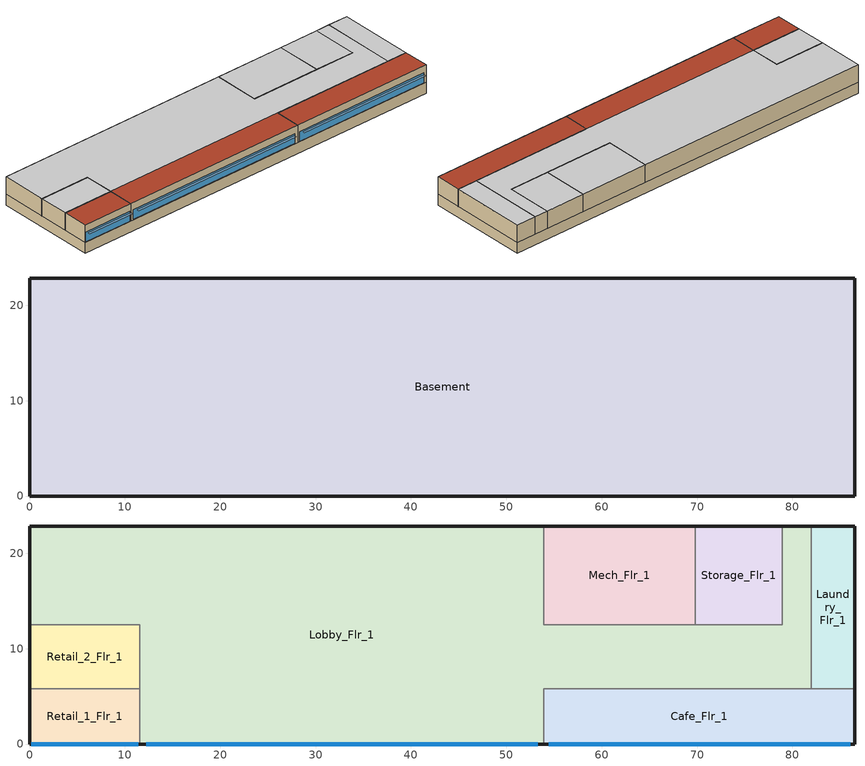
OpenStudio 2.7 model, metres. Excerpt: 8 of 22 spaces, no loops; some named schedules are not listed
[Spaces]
Basement
 floor ground: 86.56,22.86 86.56,0 0,0 0,22.86 z-2.44
 wall ground: 86.56,22.86 0,22.86 0,0 86.56,0 86.56,22.86 z-2.44:0
Retail_1_Flr_1
 floor to Basement: 11.58,5.79 11.58,0 0,0 0,5.79 z0
 wall outside: 0,5.79 0,0 11.58,0 z0:3.96
 wall to Retail_2_Flr_1: 11.58,5.79 0,5.79 z0:3.96
 wall to Lobby_Flr_1: 11.58,0 11.58,5.79 z0:3.96
 window (Window U-1.43398160855 and Window SHGC 0.6299214997): 0.18,0 11.4,0 z0.12:2.32
 roof outside: 11.58,0 11.58,5.79 0,5.79 0,0 z3.96
Lobby_Flr_1
 floor to Basement: 81.99,22.86 81.99,5.79 53.95,5.79 53.95,12.5 78.94,12.5 78.94,22.86 z0; 53.95,22.86 53.95,0 11.58,0 11.58,12.5 0,12.5 0,22.86 z0
 wall outside: 81.99,22.86 78.94,22.86 / 53.95,22.86 0,22.86 0,12.5 / 11.58,0 53.95,0 z0:3.96
 wall to Storage_Flr_1: 78.94,22.86 78.94,12.5 69.8,12.5 z0:3.96
 wall to Cafe_Flr_1: 53.95,0 53.95,5.79 81.99,5.79 z0:3.96
 wall to Retail_2_Flr_1: 0,12.5 11.58,12.5 11.58,5.79 z0:3.96
 wall to Mech_Flr_1: 69.8,12.5 53.95,12.5 53.95,22.86 z0:3.96
 wall to Laundry_Flr_1: 81.99,5.79 81.99,22.86 z0:3.96
 window (Window U-1.43398160855 and Window SHGC 0.6299214997): 12.24,0 53.29,0 z0.12:2.32
 ceiling adiabatic (Floor Adiabatic construction): 81.99,5.79 81.99,22.86 78.94,22.86 78.94,12.5 53.95,12.5 53.95,22.86 0,22.86 0,12.5 11.58,12.5 11.58,5.79 z3.96
 roof outside: 53.95,0 53.95,5.79 11.58,5.79 11.58,0 z3.96
Cafe_Flr_1
 floor to Basement: 86.56,5.79 86.56,0 53.95,0 53.95,5.79 z0
 wall outside: 53.95,0 86.56,0 86.56,5.79 z0:3.96
 wall to Laundry_Flr_1: 86.56,5.79 81.99,5.79 z0:3.96
 window (Window U-1.43398160855 and Window SHGC 0.6299214997): 54.46,0 86.05,0 z0.12:2.32
 roof outside: 86.56,0 86.56,5.79 53.95,5.79 53.95,0 z3.96
Mech_Flr_1
 floor to Basement: 69.8,22.86 69.8,12.5 53.95,12.5 53.95,22.86 z0
 wall outside: 69.8,22.86 53.95,22.86 z0:3.96
 wall to Storage_Flr_1: 69.8,12.5 69.8,22.86 z0:3.96
 ceiling adiabatic (Floor Adiabatic construction): 69.8,12.5 69.8,22.86 53.95,22.86 53.95,12.5 z3.96
Storage_Flr_1
 floor to Basement: 78.94,22.86 78.94,12.5 69.8,12.5 69.8,22.86 z0
 wall outside: 78.94,22.86 69.8,22.86 z0:3.96
 ceiling adiabatic (Floor Adiabatic construction): 78.94,12.5 78.94,22.86 69.8,22.86 69.8,12.5 z3.96
Retail_2_Flr_1
 floor to Basement: 11.58,12.5 11.58,5.79 0,5.79 0,12.5 z0
 wall outside: 0,12.5 0,5.79 z0:3.96
 ceiling adiabatic (Floor Adiabatic construction): 11.58,5.79 11.58,12.5 0,12.5 0,5.79 z3.96
Laundry_Flr_1
 floor to Basement: 86.56,22.86 86.56,5.79 81.99,5.79 81.99,22.86 z0
 wall outside: 86.56,5.79 86.56,22.86 81.99,22.86 z0:3.96
 ceiling adiabatic (Floor Adiabatic construction): 86.56,5.79 86.56,22.86 81.99,22.86 81.99,5.79 z3.96
shading: 11.25,0 0.33,0 0.33,-0.94 11.25,-0.94 z2.29; 85.63,0 54.88,0 54.88,-0.94 85.63,-0.94 z2.29; 52.74,0 12.79,0 12.79,-0.94 52.74,-0.94 z2.29
[Site]
Miami Intl Ap_FL_USA: Latitude {deg}=25.82; Longitude {deg}=-80.3; Time Zone {hr}=-5; Elevation {m}=11; Terrain=City
[Building]
DOE Ref 1980-2004-LargeHotel-ASHRAE 169-2006-1A created: 2017-12-25 16:13:06 -0700: North Axis {deg}=0; Default Construction Set=DOE Ref 1980-2004 - LrgHotel - ASHRAE 169-2006-1A adj ext wall insulation adj roof insulation adj ext wall insulation adj roof insulation; Standards Building Type=LargeHotel
[Site:GroundTemperature:BuildingSurface]
22.509, 22.645, 22.781, 22.956, 23.052, 23.08, 23.116, 23.108, 23.133, 23.139, 23.077, 22.913
[Site:WaterMainsTemperature]
Calculation Method=Correlation; Annual Average Outdoor Air Temperature {C}=24.4917; Maximum Difference In Monthly Average Outdoor Air Temperatures {deltaC}=8.7
[SizingPeriod:DesignDay] Barometric Pressure {Pa}=101193; Sky Clearness=0; Rain Indicator=0; Snow Indicator=0; Day of Month=21; Daylight Saving Time Indicator=0; Humidity Indicating Type=Wetbulb; Dry-Bulb Temperature Range Modifier Type=DefaultMultipliers
Name | Maximum Dry-Bulb Temperature {C} | Daily Dry-Bulb Temperature Range {deltaC} | Humidity Indicating Conditions at Maximum Dry-Bulb | Wind Speed {m/s} | Wind Direction {deg} | Month | Day Type | Solar Model Indicator | ASHRAE Taub | ASHRAE Taud
Miami Intl Ap Ann Clg .4% Condns DB=>MWB | 33.2 | 6.7 | 25.3 | 4.5 | 140 | 7 | SummerDesignDay | ASHRAETau | 0.528 | 1.905
Miami Intl Ap Ann Htg 99.6% Condns DB | 8.7 | 0 | 8.7 | 3.8 | 340 | 1 | WinterDesignDay | ASHRAEClearSky
[ClimateZones]
Climate Zone Value 1=1A; Climate Zone Institution Name 2=CEC; Climate Zone Document Name 2=California Climate Zone Descriptions; Climate Zone Document Year 2=1995
[Material:NoMass] Thermal Absorptance=0.9; Solar Absorptance=0.7
Name | Roughness | Thermal Resistance {m2-K/W} | Visible Absorptance
CP02 CARPET PAD | VeryRough | 0.21648 | 0.8
Nonres_Floor_Insulation | MediumSmooth | 2.88292 | 0.7
Typical Insulation R-12.4 | Smooth | 2.18311 | 0.7
Typical Carpet Pad | Smooth | 0.21648 | 0.8
Typical Insulation | Smooth | 0.0282222 | 0.7
Typical Insulation R-12.4_R-value 18.87975939 (ft^2*h*R/Btu)_R-value 9.63402153936 (ft^2*h*R/Btu) | Smooth | 1.69665 | 0.7
Typical Insulation R-12.4_R-value 31.14318415 (ft^2*h*R/Btu)_R-value 20.1967444632 (ft^2*h*R/Btu) | Smooth | 3.55685 | 0.7
[Material]
Name | Roughness | Thickness {m} | Conductivity {W/m-K} | Density {kg/m3} | Specific Heat {J/kg-K} | Thermal Absorptance | Solar Absorptance | Visible Absorptance
100mm Normalweight concrete floor | MediumSmooth | 0.1016 | 2.31 | 2322 | 832
G01 13mm gypsum board | Smooth | 0.0127 | 0.16 | 800 | 1090 | 0.9 | 0.7 | 0.5
4 in. Normalweight Concrete Floor | MediumRough | 0.1016 | 2.31 | 2322 | 832 | 0.9 | 0.7 | 0.7
1IN Stucco | Smooth | 0.0253 | 0.6918 | 1858 | 837 | 0.9 | 0.7 | 0.92
8IN CONCRETE HW RefBldg | Rough | 0.2032 | 1.311 | 2240 | 836.8 | 0.9 | 0.7 | 0.7
1/2IN Gypsum | Smooth | 0.0127 | 0.16 | 784.9 | 830 | 0.9 | 0.4 | 0.4
Roof Membrane | VeryRough | 0.0095 | 0.16 | 1121.29 | 1460 | 0.9 | 0.77 | 0.7
Metal Roof Surface; F08 Metal surface | Smooth | 0.0008 | 45.28 | 7824 | 500 | 0.9 | 0.7 | 0.7
HW CONCRETE | Rough | 0.1016 | 1.31125 | 2240 | 837.36 | 0.9 | 0.7 | 0.7
8 in. Concrete Block Basement Wall | MediumRough | 0.2032 | 1.326 | 1842 | 912 | 0.9 | 0.7 | 0.7
G05 25mm wood | MediumSmooth | 0.0254 | 0.15 | 608 | 1630 | 0.9 | 0.5 | 0.5
Std Wood 6inch | MediumSmooth | 0.15 | 0.12 | 540 | 1210 | 0.9 | 0.7 | 0.7
[Construction]
Floor Adiabatic construction: CP02 CARPET PAD, 100mm Normalweight concrete floor, Nonres_Floor_Insulation
Typical Insulated Exterior Mass Floor: Typical Insulation R-12.4, 4 in. Normalweight Concrete Floor, Typical Carpet Pad
Typical Interior Floor: 100mm Normalweight concrete floor, CP02 CARPET PAD
Typical Interior Wall: G01 13mm gypsum board, G01 13mm gypsum board
Typical Interior Ceiling: CP02 CARPET PAD, 100mm Normalweight concrete floor
ext-slab-mass: HW CONCRETE, CP02 CARPET PAD
Typical Insulated Basement Mass Wall: 8 in. Concrete Block Basement Wall
U 1.22 SHGC 0.25 Simple Glazing Window: U 1.22 SHGC 0.25 Simple Glazing
Typical Insulated Metal Door: F08 Metal surface, Typical Insulation
Typical Overhead Door: Typical Insulation
Typical Interior Window: Clear 3mm
Typical Interior Door; Typical Interior Partition: G05 25mm wood
InteriorFurnishings: Std Wood 6inch
Typical Insulated Exterior Mass Wall adj ext wall insulation adj ext wall insulation: 1IN Stucco, 8IN CONCRETE HW RefBldg, Typical Insulation R-12.4_R-value 18.87975939 (ft^2*h*R/Btu)_R-value 9.63402153936 (ft^2*h*R/Btu), 1/2IN Gypsum
Typical IEAD Roof R-13.51 adj roof insulation adj roof insulation: Roof Membrane, Typical Insulation R-12.4_R-value 31.14318415 (ft^2*h*R/Btu)_R-value 20.1967444632 (ft^2*h*R/Btu), Metal Roof Surface
Window U-1.43398160855 and Window SHGC 0.6299214997: Simple Glazing Material U-1.43398160855 and SHGC 0.6299214997
[DefaultConstructionSet]
DOE Ref 1980-2004 - LrgHotel - ASHRAE 169-2006-1A adj ext wall insulation adj roof insulation adj ext wall insulation adj roof insulation: Default Exterior Surface Constructions=Default Surface Constructions 1 adj ext wall insulation adj roof insulation adj ext wall insulation adj roof insulation; Default Interior Surface Constructions=Default Surface Constructions 2; Default Ground Contact Surface Constructions=Default Surface Constructions 3; Default Exterior SubSurface Constructions=Default Sub Surface Constructions 1; Default Interior SubSurface Constructions=Default Sub Surface Constructions 2; Interior Partition Construction=Typical Interior Partition
[DefaultSurfaceConstructions]
Name | Floor Construction | Wall Construction | Roof Ceiling Construction
Default Surface Constructions 2 | Typical Interior Floor | Typical Interior Wall | Typical Interior Ceiling
Default Surface Constructions 3 | ext-slab-mass | Typical Insulated Basement Mass Wall
Default Surface Constructions 1 adj ext wall insulation adj roof insulation adj ext wall insulation adj roof insulation | Typical Insulated Exterior Mass Floor | Typical Insulated Exterior Mass Wall adj ext wall insulation adj ext wall insulation | Typical IEAD Roof R-13.51 adj roof insulation adj roof insulation
[DefaultSubSurfaceConstructions]
Name | Fixed Window Construction | Operable Window Construction | Door Construction | Overhead Door Construction | Tubular Daylight Dome Construction | Tubular Daylight Diffuser Construction
Default Sub Surface Constructions 1 | U 1.22 SHGC 0.25 Simple Glazing Window | U 1.22 SHGC 0.25 Simple Glazing Window | Typical Insulated Metal Door | Typical Overhead Door | Typical Interior Window | Typical Interior Window
Default Sub Surface Constructions 2 | Typical Interior Window | Typical Interior Window | Typical Interior Door
[WindowMaterial:SimpleGlazingSystem]
Name | U-Factor {W/m2-K} | Solar Heat Gain Coefficient | Visible Transmittance
U 1.22 SHGC 0.25 Simple Glazing | 6.92748 | 0.25 | 0.11
Simple Glazing Material U-1.43398160855 and SHGC 0.6299214997 | 0.1 | 0.629921
[WindowMaterial:Glazing]
Clear 3mm: Optical Data Type=SpectralAverage; Thickness {m}=0.003; Solar Transmittance at Normal Incidence=0.837; Front Side Solar Reflectance at Normal Incidence=0.075; Back Side Solar Reflectance at Normal Incidence=0.075; Visible Transmittance at Normal Incidence=0.898; Front Side Visible Reflectance at Normal Incidence=0.081; Back Side Visible Reflectance at Normal Incidence=0.081; Infrared Transmittance at Normal Incidence=0; Front Side Infrared Hemispherical Emissivity=0.84; Back Side Infrared Hemispherical Emissivity=0.84; Conductivity {W/m-K}=0.9; Dirt Correction Factor for Solar and Visible Transmittance=1; Solar Diffusing=No
[Space] Part of Total Floor Area=Yes
Name | Space Type | Building Story | Thermal Zone
Retail_1_Flr_1 | LargeHotel Retail | Building Story 2 | Retail_1_Flr_1 ZN
Lobby_Flr_1 | LargeHotel Lobby | Building Story 2 | Lobby_Flr_1 ZN
Cafe_Flr_1 | LargeHotel Cafe | Building Story 2 | Cafe_Flr_1 ZN
Mech_Flr_1 | LargeHotel Mechanical | Building Story 2 | Mech_Flr_1 ZN
Storage_Flr_1 | LargeHotel Storage | Building Story 2 | Storage_Flr_1 ZN
Retail_2_Flr_1 | LargeHotel Retail2 | Building Story 2 | Retail_2_Flr_1 ZN
Laundry_Flr_1 | LargeHotel Laundry | Building Story 2 | Laundry_Flr_1 ZN
Basement | LargeHotel Basement | Building Story 1 | Basement ZN
[SpaceType] Standards Building Type=LargeHotel
Name | Default Schedule Set | Design Specification Outdoor Air Object | Standards Space Type
LargeHotel Basement | LargeHotel Basement Schedule Set | LargeHotel Basement Ventilation (10.5079590186 ft3/min-person | Basement
LargeHotel Cafe | LargeHotel Cafe Schedule Set | LargeHotel Cafe Ventilation (10.5079590186 ft3/min-person | Cafe
LargeHotel Laundry | LargeHotel Laundry Schedule Set | LargeHotel Laundry Ventilation (10.5079590186 ft3/min-person | Laundry
LargeHotel Lobby | LargeHotel Lobby Schedule Set | LargeHotel Lobby Ventilation (10.5079590186 ft3/min-person | Lobby
LargeHotel Mechanical | LargeHotel Mechanical Schedule Set | LargeHotel Mechanical Ventilation (10.5079590186 ft3/min-person | Mechanical
LargeHotel Retail | LargeHotel Retail Schedule Set | LargeHotel Retail Ventilation (10.5079590186 ft3/min-person | Retail
LargeHotel Retail2 | LargeHotel Retail2 Schedule Set | LargeHotel Retail2 Ventilation (10.5079590186 ft3/min-person | Retail2
LargeHotel Storage | LargeHotel Storage Schedule Set | LargeHotel Storage Ventilation (10.5079590186 ft3/min-person | Storage
[People:Definition] Number of People Calculation Method=People/Area; People per Space Floor Area {person/m2}=0.0430556; Fraction Radiant=0.3
LargeHotel Basement People Definition; LargeHotel Cafe People Definition; LargeHotel Laundry People Definition; LargeHotel Lobby People Definition; LargeHotel Retail People Definition; LargeHotel Retail2 People Definition; LargeHotel Storage People Definition
[People] Work Efficiency Schedule=Work Efficiency Schedule; Clothing Insulation Schedule=Clothing Schedule; Air Velocity Schedule=Air Velocity Schedule
Name | People Definition | Space or SpaceType
LargeHotel Basement People | LargeHotel Basement People Definition | LargeHotel Basement
LargeHotel Cafe People | LargeHotel Cafe People Definition | LargeHotel Cafe
LargeHotel Laundry People | LargeHotel Laundry People Definition | LargeHotel Laundry
LargeHotel Lobby People | LargeHotel Lobby People Definition | LargeHotel Lobby
LargeHotel Retail People | LargeHotel Retail People Definition | LargeHotel Retail
LargeHotel Retail2 People | LargeHotel Retail2 People Definition | LargeHotel Retail2
LargeHotel Storage People | LargeHotel Storage People Definition | LargeHotel Storage
[Lights:Definition] Design Level Calculation Method=Watts/Area; Watts per Space Floor Area {W/m2}=35.4134
35.4134228808 W/m^2 Lights Definition; 35.4134228808 W/m^2 Lights Definition 1; 35.4134228808 W/m^2 Lights Definition 2; 35.4134228808 W/m^2 Lights Definition 3; 35.4134228808 W/m^2 Lights Definition 4; 35.4134228808 W/m^2 Lights Definition 6; 35.4134228808 W/m^2 Lights Definition 10; 35.4134228808 W/m^2 Lights Definition 11
[Lights]
Name | Lights Definition | Space or SpaceType
LargeHotel Basement Lights | 35.4134228808 W/m^2 Lights Definition 3 | LargeHotel Basement
LargeHotel Cafe Lights | 35.4134228808 W/m^2 Lights Definition 4 | LargeHotel Cafe
LargeHotel Laundry Lights | 35.4134228808 W/m^2 Lights Definition 2 | LargeHotel Laundry
LargeHotel Lobby Lights | 35.4134228808 W/m^2 Lights Definition 6 | LargeHotel Lobby
LargeHotel Mechanical Lights | 35.4134228808 W/m^2 Lights Definition 1 | LargeHotel Mechanical
LargeHotel Retail Lights | 35.4134228808 W/m^2 Lights Definition 11 | LargeHotel Retail
LargeHotel Retail2 Lights | 35.4134228808 W/m^2 Lights Definition 10 | LargeHotel Retail2
LargeHotel Storage Lights | 35.4134228808 W/m^2 Lights Definition | LargeHotel Storage
[ElectricEquipment:Definition]
Name | Design Level Calculation Method | Watts per Space Floor Area {W/m2} | Fraction Radiant | Design Level {W} | Fraction Latent | Fraction Lost
LargeHotel Storage Elec Equip Definition - -24.071844346 percent reduction; LargeHotel Mechanical Elec Equip Definition - -24.071844346 percent reduction; LargeHotel Basement Elec Equip Definition - -24.071844346 percent reduction; LargeHotel Cafe Elec Equip Definition - -24.071844346 percent reduction; LargeHotel Lobby Elec Equip Definition - -24.071844346 percent reduction; LargeHotel Retail2 Elec Equip Definition - -24.071844346 percent reduction; LargeHotel Retail Elec Equip Definition - -24.071844346 percent reduction | Watts/Area | 10.0162 | 0.5
LargeHotel Laundry Elec Equip Definition - -24.071844346 percent reduction | EquipmentLevel |  | 0.5 | 4810
Laundry_Flr_1 Electric Equipment Definition - -24.071844346 percent reduction | EquipmentLevel |  | 0 | 87 | 0 | 1
[ElectricEquipment]
Name | Electric Equipment Definition | Space or SpaceType | Schedule
LargeHotel Basement Elec Equip -24.071844346 percent reduction | LargeHotel Basement Elec Equip Definition - -24.071844346 percent reduction | LargeHotel Basement
LargeHotel Cafe Elec Equip -24.071844346 percent reduction | LargeHotel Cafe Elec Equip Definition - -24.071844346 percent reduction | LargeHotel Cafe
LargeHotel Laundry Elec Equip -24.071844346 percent reduction | LargeHotel Laundry Elec Equip Definition - -24.071844346 percent reduction | LargeHotel Laundry
LargeHotel Lobby Elec Equip -24.071844346 percent reduction | LargeHotel Lobby Elec Equip Definition - -24.071844346 percent reduction | LargeHotel Lobby
LargeHotel Mechanical Elec Equip -24.071844346 percent reduction | LargeHotel Mechanical Elec Equip Definition - -24.071844346 percent reduction | LargeHotel Mechanical
LargeHotel Retail Elec Equip -24.071844346 percent reduction | LargeHotel Retail Elec Equip Definition - -24.071844346 percent reduction | LargeHotel Retail
LargeHotel Retail2 Elec Equip -24.071844346 percent reduction | LargeHotel Retail2 Elec Equip Definition - -24.071844346 percent reduction | LargeHotel Retail2
LargeHotel Storage Elec Equip -24.071844346 percent reduction | LargeHotel Storage Elec Equip Definition - -24.071844346 percent reduction | LargeHotel Storage
Laundry_Flr_1 Exhaust Fan Equipment -24.071844346 percent reduction | Laundry_Flr_1 Electric Equipment Definition - -24.071844346 percent reduction | LargeHotel Laundry | Always On
[DesignSpecification:OutdoorAir] Outdoor Air Method=Sum; Outdoor Air Flow per Person {m3/s-person}=0.0049592
Name | Outdoor Air Flow per Floor Area {m3/s-m2}
LargeHotel Basement Ventilation (10.5079590186 ft3/min-person; LargeHotel Mechanical Ventilation (10.5079590186 ft3/min-person | 0.000254
LargeHotel Cafe Ventilation (10.5079590186 ft3/min-person; LargeHotel Laundry Ventilation (10.5079590186 ft3/min-person; LargeHotel Lobby Ventilation (10.5079590186 ft3/min-person
LargeHotel Retail Ventilation (10.5079590186 ft3/min-person; LargeHotel Retail2 Ventilation (10.5079590186 ft3/min-person | 0.001524
LargeHotel Storage Ventilation (10.5079590186 ft3/min-person | 0.000762
[SpaceInfiltration:DesignFlowRate] Design Flow Rate Calculation Method=Flow/ExteriorWallArea; Flow per Exterior Surface Area {m3/s-m2}=0.00113386
Name | Space or SpaceType
LargeHotel Cafe Infiltration | LargeHotel Cafe
LargeHotel Laundry Infiltration | LargeHotel Laundry
LargeHotel Lobby Infiltration | LargeHotel Lobby
LargeHotel Mechanical Infiltration | LargeHotel Mechanical
LargeHotel Retail Infiltration | LargeHotel Retail
LargeHotel Retail2 Infiltration | LargeHotel Retail2
LargeHotel Storage Infiltration | LargeHotel Storage
[DefaultScheduleSet] Number of People Schedule=LargeHotel BLDG Occ; People Activity Level Schedule=LargeHotel Activity; Lighting Schedule=LargeHotel Bldg Light
Name | Electric Equipment Schedule | Infiltration Schedule | Gas Equipment Schedule
LargeHotel Basement Schedule Set | LargeHotel Bldg Equip
LargeHotel Cafe Schedule Set; LargeHotel Lobby Schedule Set; LargeHotel Mechanical Schedule Set; LargeHotel Retail Schedule Set; LargeHotel Retail2 Schedule Set; LargeHotel Storage Schedule Set | LargeHotel Bldg Equip | LargeHotel Infil Quarter On
LargeHotel Laundry Schedule Set | LargeHotel LaundryRoom Equip | LargeHotel Infil Quarter On | LargeHotel LaundryRoom Gas
[ThermostatSetpoint:DualSetpoint] Heating Setpoint Temperature Schedule=LargeHotel HtgSetp; Cooling Setpoint Temperature Schedule=LargeHotel ClgSetp
LargeHotel Laundry Thermostat 1; LargeHotel Basement Thermostat 1; LargeHotel Cafe Thermostat 1; LargeHotel Storage Thermostat 1; LargeHotel Mechanical Thermostat 1; LargeHotel Lobby Thermostat 1; LargeHotel Retail2 Thermostat 1; LargeHotel Retail Thermostat 1
[GasEquipment:Definition]
LargeHotel Laundry Gas Equip Definition: Design Level Calculation Method=Watts/Area; Watts per Space Floor Area {W/m2}=536.28; Fraction Radiant=0.5
[GasEquipment]
LargeHotel Laundry Gas Equip: Gas Equipment Definition=LargeHotel Laundry Gas Equip Definition; Space or SpaceType=LargeHotel Laundry
[InternalMass:Definition]
Internal Mass Definition 1: Construction=InteriorFurnishings; Design Level Calculation Method=SurfaceArea/Area; Surface Area per Space Floor Area=2
[InternalMass] Internal Mass Definition=Internal Mass Definition 1
Name | Space or SpaceType
Basement Mass | Basement
Retail_1_Flr_1 Mass | Retail_1_Flr_1
Retail_2_Flr_1 Mass | Retail_2_Flr_1
Mech_Flr_1 Mass | Mech_Flr_1
Storage_Flr_1 Mass | Storage_Flr_1
Laundry_Flr_1 Mass | Laundry_Flr_1
Cafe_Flr_1 Mass | Cafe_Flr_1
Lobby_Flr_1 Mass | Lobby_Flr_1
[ThermalZone] Use Ideal Air Loads=No
Name | Thermostat
Laundry_Flr_1 ZN | LargeHotel Laundry Thermostat 1
Basement ZN | LargeHotel Basement Thermostat 1
Cafe_Flr_1 ZN | LargeHotel Cafe Thermostat 1
Storage_Flr_1 ZN | LargeHotel Storage Thermostat 1
Mech_Flr_1 ZN | LargeHotel Mechanical Thermostat 1
Lobby_Flr_1 ZN | LargeHotel Lobby Thermostat 1
Retail_2_Flr_1 ZN | LargeHotel Retail2 Thermostat 1
Retail_1_Flr_1 ZN | LargeHotel Retail Thermostat 1
[AvailabilityManager:NightCycle] Control Type=CycleOnAny; Thermostat Tolerance {deltaC}=1
Availability Manager Night Cycle 1; Availability Manager Night Cycle 2
[Refrigeration:Compressor] Rated Return Gas Temperature {C}=18.3; Rated Subcooling {deltaC}=0
Name | Refrigeration Compressor Power Curve | Refrigeration Compressor Capacity Curve
Refrigeration Compressor 1 | Refrigeration Compressor Power Curve | Refrigeration Compressor Capacity Curve
Refrigeration Compressor 2 | Refrigeration Compressor Power Curve 1 | Refrigeration Compressor Capacity Curve 1
[Exterior:Lights:Definition]
Name | Design Level {W}
Occ Sensing Exterior Lights Def | 27826
Fuel equipment 1 Def | 122222
[Exterior:Lights]
Name | Exterior Lights Definition | Schedule | Control Option
Occ Sensing Exterior Lights Def | Occ Sensing Exterior Lights Def | Always On | AstronomicalClock
Fuel equipment 1 | Fuel equipment 1 Def | LargeHotel BLDG ELEVATORS | ScheduleNameOnly
[BuildingStory]
Name | Nominal Z Coordinate {m}
Building Story 1 | -2.439
Building Story 2 | 0
[Schedule:Ruleset]
Name | Default Day Schedule | Summer Design Day Schedule | Winter Design Day Schedule
Clothing Schedule | Clothing Schedule Default Winter Clothes
Air Velocity Schedule | Air Velocity Schedule Default
Work Efficiency Schedule | Work Efficiency Schedule Default
LargeHotel Activity | LargeHotel Activity Default | LargeHotel Activity Summer Design Day | LargeHotel Activity Winter Design Day
LargeHotel Bldg Light | LargeHotel Bldg Light Default | LargeHotel Bldg Light Summer Design Day | LargeHotel Bldg Light Winter Design Day
LargeHotel Infil Quarter On | LargeHotel Infil Quarter On Default | LargeHotel Infil Quarter On Summer Design Day | LargeHotel Infil Quarter On Winter Design Day
LargeHotel HtgSetp | LargeHotel HtgSetp Default | LargeHotel HtgSetp Summer Design Day | LargeHotel HtgSetp Winter Design Day
LargeHotel ClgSetp | LargeHotel ClgSetp Default | LargeHotel ClgSetp Summer Design Day | LargeHotel ClgSetp Winter Design Day
LargeHotel Bldg Equip | LargeHotel Bldg Equip Default | LargeHotel Bldg Equip Summer Design Day | LargeHotel Bldg Equip Winter Design Day
LargeHotel BLDG Occ | LargeHotel GuestRoom Occ Default | LargeHotel GuestRoom Occ Summer Design Day | LargeHotel GuestRoom Occ Winter Design Day
LargeHotel LaundryRoom Equip | LargeHotel LaundryRoom Equip Default | LargeHotel LaundryRoom Equip Summer Design Day | LargeHotel LaundryRoom Equip Winter Design Day
LargeHotel LaundryRoom Gas | LargeHotel LaundryRoom Gas Default | LargeHotel LaundryRoom Gas Summer Design Day | LargeHotel LaundryRoom Gas Winter Design Day
Always On | Always On Default
LargeHotel BLDG ELEVATORS | LargeHotel BLDG ELEVATORS Default | LargeHotel BLDG ELEVATORS Summer Design Day | LargeHotel BLDG ELEVATORS Winter Design Day
[Schedule:Day]
LargeHotel HtgSetp Default; LargeHotel HtgSetp Winter Design Day; LargeHotel HtgSetp Summer Design Day: 24, 0, 21
LargeHotel ClgSetp Default: 24, 0, 24
LargeHotel ClgSetp Winter Design Day; LargeHotel ClgSetp Summer Design Day: 7, 0, 30, 24, 0, 24
LargeHotel GuestRoom Occ Default: 6, 0, 0.9, 7, 0, 0.7, 9, 0, 0.4, 15, 0, 0.2, 16, 0, 0.3, 19, 0, 0.5, 21, 0, 0.7, 22, 0, 0.8, 24, 0, 0.9
Always On Default: 24, 0, 1
LargeHotel BLDG ELEVATORS Default; LargeHotel BLDG ELEVATORS Winter Design Day; LargeHotel BLDG ELEVATORS Summer Design Day: 4, 0, 0.05, 5, 0, 0.1, 6, 0, 0.2, 7, 0, 0.4, 9, 0, 0.5, 10, 0, 0.35, 16, 0, 0.15, 17, 0, 0.35, 19, 0, 0.5, 21, 0, 0.4, 22, 0, 0.3, 23, 0, 0.2, 24, 0, 0.1
[Curve:Bicubic] Minimum Value of x=-23.3; Maximum Value of x=7.2; Minimum Value of y=10; Maximum Value of y=60; Input Unit Type for X=Temperature; Input Unit Type for Y=Temperature
Name | Coefficient1 Constant | Coefficient2 x | Coefficient3 x**2 | Coefficient4 y | Coefficient5 y**2 | Coefficient6 x*y | Coefficient7 x**3 | Coefficient8 y**3 | Coefficient9 x**2*y | Coefficient10 x*y**2 | Output Unit Type
Refrigeration Compressor Power Curve; Refrigeration Compressor Power Curve 1 | 4451.46 | -166.108 | -5.35664 | 263.553 | -0.958849 | 8.09252 | -0.0239354 | 0.000633306 | 0.0778798 | -0.0167386 | Power
Refrigeration Compressor Capacity Curve; Refrigeration Compressor Capacity Curve 1 | 83249.9 | 3147.96 | 44.9276 | -1035.51 | 3.74692 | -37.3907 | 0.179897 | -0.0199971 | -0.481641 | 0.0428673 | Capacity
